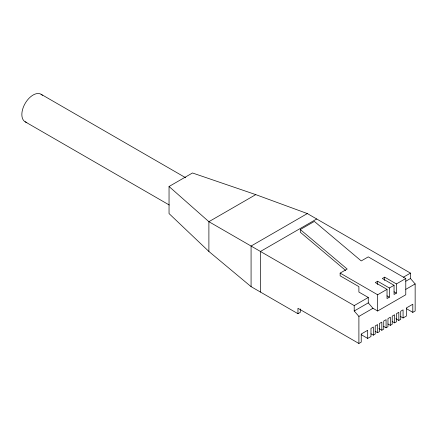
<?xml version="1.0" encoding="UTF-8"?>
<svg xmlns="http://www.w3.org/2000/svg" width="437" height="437" viewBox="0 0 437 437"><rect width="100%" height="100%" fill="white"/><g stroke="black" fill="none" stroke-linecap="round" stroke-linejoin="round"><path stroke-width="0.66" d="M300.301 308.97L300.301 312.357L297.958 313.706L251.078 286.645L208.891 251.461L169.043 213.573L169.043 186.506L192.482 172.976L255.765 194.623L307.331 213.567L410.463 273.109L410.463 278.522L415.15 283.935L415.15 311.002L412.807 312.357L406.361 308.631M255.765 194.623L208.891 221.69L208.891 251.461M307.331 213.567L251.078 246.047L251.078 286.645M316.71 218.981L260.457 251.461L260.457 292.058M300.301 229.54L314.361 221.417L361.241 260.933L368.271 256.874L405.776 278.522L405.776 294.762L377.65 311.002L372.963 308.293L368.271 302.885L368.271 297.471L358.897 292.058L358.897 286.645L340.144 275.818L340.144 273.109L347.18 269.05L300.301 229.54L300.301 232.244L345.618 270.443M377.65 281.231L375.307 282.586L387.024 289.349L387.024 298.553L389.367 297.198L389.367 287.994L377.65 281.231L377.65 284.514M384.68 277.173L382.337 278.522L394.054 285.29L394.054 294.494L396.397 293.14L396.397 283.935L384.68 277.173L384.68 280.456M169.043 186.506L208.891 221.69L354.21 305.589L368.271 297.471M403.433 277.173L410.463 273.109M340.144 273.109L377.65 294.762L387.024 289.349M389.367 287.994L394.054 285.29M396.397 283.935L405.776 278.522M400.729 316.623L403.072 317.972L403.072 309.855L400.713 311.22L400.713 319.338L398.823 320.425L398.823 312.308L396.463 313.673L396.463 321.79L394.578 322.877L394.578 314.76L392.218 316.126L392.218 324.243L390.328 325.336L390.328 317.213L387.969 318.578L387.969 326.696L386.079 327.788L386.079 319.666L383.719 321.031L383.719 329.148L381.829 330.241L381.829 322.118L379.469 323.484L379.469 331.601L377.584 332.694L377.584 324.571L375.225 325.936L375.225 334.054L373.335 335.146L373.335 327.023L370.975 328.389L370.975 336.506L367.686 338.402L367.686 330.285L361.241 334.005L361.241 342.127L358.897 343.477L358.897 316.415L354.21 311.002L368.271 302.885M405.776 281.231L410.463 278.522M358.897 316.415L372.963 308.293M405.776 289.349L415.15 283.935M403.072 317.972L406.361 316.077L406.361 307.959L412.807 304.234L412.807 312.357M394.054 291.785L396.397 293.14M41.056 94.239L185.763 177.788M387.024 295.844L389.367 297.198M395.895 318.737L398.823 320.425M392.235 321.528L394.578 322.877M387.985 323.981L390.328 325.336M383.735 326.434L386.079 327.788M25.144 121.797L169.266 205.002M378.901 328.548L381.829 330.241M375.241 331.339L377.584 332.694M370.991 333.792L373.335 335.146M361.241 334.682L367.686 338.402M358.897 343.477L297.958 308.298L297.958 313.706M377.65 294.762L377.65 311.002M354.21 305.589L354.21 311.002M26.854 122.431A15.912 9.188 -60 0 1 25.144 103.427A15.912 9.188 -60 0 1 42.455 95.403"/></g></svg>
